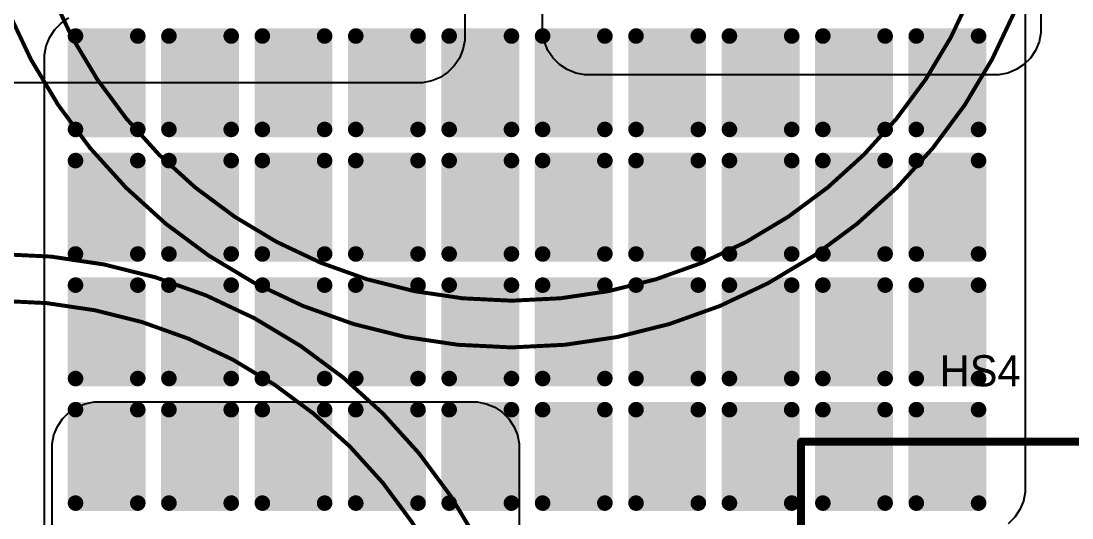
# Model space of a CAD drawing. Header units: millimetres. Extents: x 25 to 183, y 185 to 406.
# Drawn here: x 47.15 to 80.9, y 315.42 to 331.38 of the extents above; entities that cross this region are included whole.
import ezdxf

# ---------------------------------------------------------------- set-up
doc = ezdxf.new("R2010")
doc.units = ezdxf.units.MM
for name, color, linetype in [('BottomLayer', 5, 'Continuous'), ('BottomSolder', 6, 'Continuous'), ('Mechanical13', 56, 'Continuous'), ('TopLayer', 1, 'Continuous'), ('TopOverlay', 2, 'Continuous')]:
    doc.layers.add(name, color=color, linetype=linetype)

# ---------------------------------------------------------------- blocks, each defined once
blk = doc.blocks.new('HEAT_SINK_C40_058_VE_1862')
at = {"layer": 'TopOverlay', "const_width": 0.254}
for points in [[(14.75, 2), (14.75, -56)], [(14.75, -56), (-2.6, -56)]]:
    blk.add_lwpolyline(points, dxfattribs=at)
at = {"layer": 'TopOverlay', "const_width": 0.127}
blk.add_lwpolyline([(14.687, -56, 1), (14.814, -56, 1)], format="xyb", close=True, dxfattribs=at)
blk.add_lwpolyline([(14.687, -56, 1), (14.814, -56, 1)], format="xyb", close=True, dxfattribs=at)
blk = doc.blocks.new('EL_D35_H45_LS10_1873')
at = {"layer": 'Mechanical13', "const_width": 0.127}
for points in [[(22.5, 0, 1), (-12.5, 0, 1)], [(22.5, 0, 1), (-12.5, 0, 1)], [(21, 0, 1), (-11, 0, 1)]]:
    blk.add_lwpolyline(points, format="xyb", close=True, dxfattribs=at)
at = {"layer": 'TopOverlay', "const_width": 0.127}
blk.add_lwpolyline([(22.5, 0, 1), (-12.5, 0, 1)], format="xyb", close=True, dxfattribs=at)
blk = doc.blocks.new('EL_D35_H45_LS10_1953')
at = {"layer": 'Mechanical13', "const_width": 0.127}
for points in [[(22.5, 0, 1), (-12.5, 0, 1)], [(22.5, 0, 1), (-12.5, 0, 1)], [(21, 0, 1), (-11, 0, 1)]]:
    blk.add_lwpolyline(points, format="xyb", close=True, dxfattribs=at)
at = {"layer": 'TopOverlay', "const_width": 0.127}
blk.add_lwpolyline([(22.5, 0, 1), (-12.5, 0, 1)], format="xyb", close=True, dxfattribs=at)

msp = doc.modelspace()

# ---------------------------------------------------------------- linework, layer by layer
at = {"layer": 'BottomLayer'}
for p, q in [((79.4, 349.65), (79.4, 316.4)), ((48.444, 331.315), (48.689, 331.479)), ((48.07, 330.861), (48.235, 331.106)), ((48.235, 331.106), (48.444, 331.315)), ((47.957, 330.588), (48.07, 330.861)), ((47.9, 330.298), (47.957, 330.588)), ((47.9, 330.15), (47.9, 330.298)), ((47.9, 330.03), (47.9, 330.15)), ((47.9, 330.15), (47.9, 330.15)), ((47.9, 330.15), (47.9, 330.15)), ((47.9, 303.9), (47.9, 330.03)), ((79.4, 316.252), (79.342, 315.962)), ((79.4, 316.4), (79.4, 316.4)), ((79.4, 316.4), (79.4, 316.252)), ((79.342, 315.962), (79.229, 315.689)), ((79.229, 315.689), (79.065, 315.444)), ((79.065, 315.444), (78.856, 315.235))]:
    msp.add_line(p, q, dxfattribs=at)
at = {"layer": 'BottomSolder', "const_width": 0.25}
for points in [[(48.775, 330.9, 1), (49.025, 330.9, 1)], [(50.775, 330.9, 1), (51.025, 330.9, 1)], [(51.775, 330.9, 1), (52.025, 330.9, 1)], [(53.775, 330.9, 1), (54.025, 330.9, 1)], [(54.775, 330.9, 1), (55.025, 330.9, 1)], [(56.775, 330.9, 1), (57.025, 330.9, 1)], [(57.775, 330.9, 1), (58.025, 330.9, 1)], [(59.775, 330.9, 1), (60.025, 330.9, 1)], [(60.775, 330.9, 1), (61.025, 330.9, 1)], [(62.775, 330.9, 1), (63.025, 330.9, 1)], [(63.775, 330.9, 1), (64.025, 330.9, 1)], [(65.775, 330.9, 1), (66.025, 330.9, 1)], [(66.775, 330.9, 1), (67.025, 330.9, 1)], [(68.775, 330.9, 1), (69.025, 330.9, 1)], [(69.775, 330.9, 1), (70.025, 330.9, 1)], [(71.775, 330.9, 1), (72.025, 330.9, 1)], [(72.775, 330.9, 1), (73.025, 330.9, 1)], [(74.775, 330.9, 1), (75.025, 330.9, 1)], [(75.775, 330.9, 1), (76.025, 330.9, 1)], [(77.775, 330.9, 1), (78.025, 330.9, 1)], [(48.775, 327.9, 1), (49.025, 327.9, 1)], [(50.775, 327.9, 1), (51.025, 327.9, 1)], [(51.775, 327.9, 1), (52.025, 327.9, 1)], [(53.775, 327.9, 1), (54.025, 327.9, 1)], [(54.775, 327.9, 1), (55.025, 327.9, 1)], [(56.775, 327.9, 1), (57.025, 327.9, 1)], [(57.775, 327.9, 1), (58.025, 327.9, 1)], [(59.775, 327.9, 1), (60.025, 327.9, 1)], [(60.775, 327.9, 1), (61.025, 327.9, 1)], [(62.775, 327.9, 1), (63.025, 327.9, 1)], [(63.775, 327.9, 1), (64.025, 327.9, 1)], [(65.775, 327.9, 1), (66.025, 327.9, 1)], [(66.775, 327.9, 1), (67.025, 327.9, 1)], [(68.775, 327.9, 1), (69.025, 327.9, 1)], [(69.775, 327.9, 1), (70.025, 327.9, 1)], [(71.775, 327.9, 1), (72.025, 327.9, 1)], [(72.775, 327.9, 1), (73.025, 327.9, 1)], [(74.775, 327.9, 1), (75.025, 327.9, 1)], [(75.775, 327.9, 1), (76.025, 327.9, 1)], [(77.775, 327.9, 1), (78.025, 327.9, 1)], [(48.775, 326.9, 1), (49.025, 326.9, 1)], [(50.775, 326.9, 1), (51.025, 326.9, 1)], [(51.775, 326.9, 1), (52.025, 326.9, 1)], [(53.775, 326.9, 1), (54.025, 326.9, 1)], [(54.775, 326.9, 1), (55.025, 326.9, 1)], [(56.775, 326.9, 1), (57.025, 326.9, 1)], [(57.775, 326.9, 1), (58.025, 326.9, 1)], [(59.775, 326.9, 1), (60.025, 326.9, 1)], [(60.775, 326.9, 1), (61.025, 326.9, 1)], [(62.775, 326.9, 1), (63.025, 326.9, 1)], [(63.775, 326.9, 1), (64.025, 326.9, 1)], [(65.775, 326.9, 1), (66.025, 326.9, 1)], [(66.775, 326.9, 1), (67.025, 326.9, 1)], [(68.775, 326.9, 1), (69.025, 326.9, 1)], [(69.775, 326.9, 1), (70.025, 326.9, 1)], [(71.775, 326.9, 1), (72.025, 326.9, 1)], [(72.775, 326.9, 1), (73.025, 326.9, 1)], [(74.775, 326.9, 1), (75.025, 326.9, 1)], [(75.775, 326.9, 1), (76.025, 326.9, 1)], [(77.775, 326.9, 1), (78.025, 326.9, 1)], [(48.775, 323.9, 1), (49.025, 323.9, 1)], [(50.775, 323.9, 1), (51.025, 323.9, 1)], [(51.775, 323.9, 1), (52.025, 323.9, 1)], [(53.775, 323.9, 1), (54.025, 323.9, 1)], [(54.775, 323.9, 1), (55.025, 323.9, 1)], [(56.775, 323.9, 1), (57.025, 323.9, 1)], [(57.775, 323.9, 1), (58.025, 323.9, 1)], [(59.775, 323.9, 1), (60.025, 323.9, 1)], [(60.775, 323.9, 1), (61.025, 323.9, 1)], [(62.775, 323.9, 1), (63.025, 323.9, 1)], [(63.775, 323.9, 1), (64.025, 323.9, 1)], [(65.775, 323.9, 1), (66.025, 323.9, 1)], [(66.775, 323.9, 1), (67.025, 323.9, 1)], [(68.775, 323.9, 1), (69.025, 323.9, 1)], [(69.775, 323.9, 1), (70.025, 323.9, 1)], [(71.775, 323.9, 1), (72.025, 323.9, 1)], [(72.775, 323.9, 1), (73.025, 323.9, 1)], [(74.775, 323.9, 1), (75.025, 323.9, 1)], [(75.775, 323.9, 1), (76.025, 323.9, 1)], [(77.775, 323.9, 1), (78.025, 323.9, 1)], [(48.775, 322.9, 1), (49.025, 322.9, 1)], [(50.775, 322.9, 1), (51.025, 322.9, 1)], [(51.775, 322.9, 1), (52.025, 322.9, 1)], [(53.775, 322.9, 1), (54.025, 322.9, 1)], [(54.775, 322.9, 1), (55.025, 322.9, 1)], [(56.775, 322.9, 1), (57.025, 322.9, 1)], [(57.775, 322.9, 1), (58.025, 322.9, 1)], [(59.775, 322.9, 1), (60.025, 322.9, 1)], [(60.775, 322.9, 1), (61.025, 322.9, 1)], [(62.775, 322.9, 1), (63.025, 322.9, 1)], [(63.775, 322.9, 1), (64.025, 322.9, 1)], [(65.775, 322.9, 1), (66.025, 322.9, 1)], [(66.775, 322.9, 1), (67.025, 322.9, 1)], [(68.775, 322.9, 1), (69.025, 322.9, 1)], [(69.775, 322.9, 1), (70.025, 322.9, 1)], [(71.775, 322.9, 1), (72.025, 322.9, 1)], [(72.775, 322.9, 1), (73.025, 322.9, 1)], [(74.775, 322.9, 1), (75.025, 322.9, 1)], [(75.775, 322.9, 1), (76.025, 322.9, 1)], [(77.775, 322.9, 1), (78.025, 322.9, 1)], [(48.775, 319.9, 1), (49.025, 319.9, 1)], [(50.775, 319.9, 1), (51.025, 319.9, 1)], [(51.775, 319.9, 1), (52.025, 319.9, 1)], [(53.775, 319.9, 1), (54.025, 319.9, 1)], [(54.775, 319.9, 1), (55.025, 319.9, 1)], [(56.775, 319.9, 1), (57.025, 319.9, 1)], [(57.775, 319.9, 1), (58.025, 319.9, 1)], [(59.775, 319.9, 1), (60.025, 319.9, 1)], [(60.775, 319.9, 1), (61.025, 319.9, 1)], [(62.775, 319.9, 1), (63.025, 319.9, 1)], [(63.775, 319.9, 1), (64.025, 319.9, 1)], [(65.775, 319.9, 1), (66.025, 319.9, 1)], [(66.775, 319.9, 1), (67.025, 319.9, 1)], [(68.775, 319.9, 1), (69.025, 319.9, 1)], [(69.775, 319.9, 1), (70.025, 319.9, 1)], [(71.775, 319.9, 1), (72.025, 319.9, 1)], [(72.775, 319.9, 1), (73.025, 319.9, 1)], [(74.775, 319.9, 1), (75.025, 319.9, 1)], [(75.775, 319.9, 1), (76.025, 319.9, 1)], [(77.775, 319.9, 1), (78.025, 319.9, 1)], [(48.775, 318.9, 1), (49.025, 318.9, 1)], [(50.775, 318.9, 1), (51.025, 318.9, 1)], [(51.775, 318.9, 1), (52.025, 318.9, 1)], [(53.775, 318.9, 1), (54.025, 318.9, 1)], [(54.775, 318.9, 1), (55.025, 318.9, 1)], [(56.775, 318.9, 1), (57.025, 318.9, 1)], [(57.775, 318.9, 1), (58.025, 318.9, 1)], [(59.775, 318.9, 1), (60.025, 318.9, 1)], [(60.775, 318.9, 1), (61.025, 318.9, 1)], [(62.775, 318.9, 1), (63.025, 318.9, 1)], [(63.775, 318.9, 1), (64.025, 318.9, 1)], [(65.775, 318.9, 1), (66.025, 318.9, 1)], [(66.775, 318.9, 1), (67.025, 318.9, 1)], [(68.775, 318.9, 1), (69.025, 318.9, 1)], [(69.775, 318.9, 1), (70.025, 318.9, 1)], [(71.775, 318.9, 1), (72.025, 318.9, 1)], [(72.775, 318.9, 1), (73.025, 318.9, 1)], [(74.775, 318.9, 1), (75.025, 318.9, 1)], [(75.775, 318.9, 1), (76.025, 318.9, 1)], [(77.775, 318.9, 1), (78.025, 318.9, 1)], [(48.775, 315.9, 1), (49.025, 315.9, 1)], [(50.775, 315.9, 1), (51.025, 315.9, 1)], [(51.775, 315.9, 1), (52.025, 315.9, 1)], [(53.775, 315.9, 1), (54.025, 315.9, 1)], [(54.775, 315.9, 1), (55.025, 315.9, 1)], [(56.775, 315.9, 1), (57.025, 315.9, 1)], [(57.775, 315.9, 1), (58.025, 315.9, 1)], [(59.775, 315.9, 1), (60.025, 315.9, 1)], [(60.775, 315.9, 1), (61.025, 315.9, 1)], [(62.775, 315.9, 1), (63.025, 315.9, 1)], [(63.775, 315.9, 1), (64.025, 315.9, 1)], [(65.775, 315.9, 1), (66.025, 315.9, 1)], [(66.775, 315.9, 1), (67.025, 315.9, 1)], [(68.775, 315.9, 1), (69.025, 315.9, 1)], [(69.775, 315.9, 1), (70.025, 315.9, 1)], [(71.775, 315.9, 1), (72.025, 315.9, 1)], [(72.775, 315.9, 1), (73.025, 315.9, 1)], [(74.775, 315.9, 1), (75.025, 315.9, 1)], [(75.775, 315.9, 1), (76.025, 315.9, 1)], [(77.775, 315.9, 1), (78.025, 315.9, 1)]]:
    msp.add_lwpolyline(points, format="xyb", close=True, dxfattribs=at)
at = {"layer": 'BottomSolder'}
for points in [[(50.9, 327.65), (50.9, 331.15), (48.9, 327.65), (48.9, 331.15)], [(53.9, 327.65), (53.9, 331.15), (51.9, 327.65), (51.9, 331.15)], [(56.9, 327.65), (56.9, 331.15), (54.9, 327.65), (54.9, 331.15)], [(59.9, 327.65), (59.9, 331.15), (57.9, 327.65), (57.9, 331.15)], [(62.9, 327.65), (62.9, 331.15), (60.9, 327.65), (60.9, 331.15)], [(65.9, 327.65), (65.9, 331.15), (63.9, 327.65), (63.9, 331.15)], [(68.9, 327.65), (68.9, 331.15), (66.9, 327.65), (66.9, 331.15)], [(71.9, 327.65), (71.9, 331.15), (69.9, 327.65), (69.9, 331.15)], [(74.9, 327.65), (74.9, 331.15), (72.9, 327.65), (72.9, 331.15)], [(77.9, 327.65), (77.9, 331.15), (75.9, 327.65), (75.9, 331.15)], [(51.15, 327.9), (51.15, 330.9), (48.65, 327.9), (48.65, 330.9)], [(54.15, 327.9), (54.15, 330.9), (51.65, 327.9), (51.65, 330.9)], [(57.15, 327.9), (57.15, 330.9), (54.65, 327.9), (54.65, 330.9)], [(60.15, 327.9), (60.15, 330.9), (57.65, 327.9), (57.65, 330.9)], [(63.15, 327.9), (63.15, 330.9), (60.65, 327.9), (60.65, 330.9)], [(66.15, 327.9), (66.15, 330.9), (63.65, 327.9), (63.65, 330.9)], [(69.15, 327.9), (69.15, 330.9), (66.65, 327.9), (66.65, 330.9)], [(72.15, 327.9), (72.15, 330.9), (69.65, 327.9), (69.65, 330.9)], [(75.15, 327.9), (75.15, 330.9), (72.65, 327.9), (72.65, 330.9)], [(78.15, 327.9), (78.15, 330.9), (75.65, 327.9), (75.65, 330.9)], [(50.9, 323.65), (50.9, 327.15), (48.9, 323.65), (48.9, 327.15)], [(53.9, 323.65), (53.9, 327.15), (51.9, 323.65), (51.9, 327.15)], [(56.9, 323.65), (56.9, 327.15), (54.9, 323.65), (54.9, 327.15)], [(59.9, 323.65), (59.9, 327.15), (57.9, 323.65), (57.9, 327.15)], [(62.9, 323.65), (62.9, 327.15), (60.9, 323.65), (60.9, 327.15)], [(65.9, 323.65), (65.9, 327.15), (63.9, 323.65), (63.9, 327.15)], [(68.9, 323.65), (68.9, 327.15), (66.9, 323.65), (66.9, 327.15)], [(71.9, 323.65), (71.9, 327.15), (69.9, 323.65), (69.9, 327.15)], [(74.9, 323.65), (74.9, 327.15), (72.9, 323.65), (72.9, 327.15)], [(77.9, 323.65), (77.9, 327.15), (75.9, 323.65), (75.9, 327.15)], [(51.15, 323.9), (51.15, 326.9), (48.65, 323.9), (48.65, 326.9)], [(54.15, 323.9), (54.15, 326.9), (51.65, 323.9), (51.65, 326.9)], [(57.15, 323.9), (57.15, 326.9), (54.65, 323.9), (54.65, 326.9)], [(60.15, 323.9), (60.15, 326.9), (57.65, 323.9), (57.65, 326.9)], [(63.15, 323.9), (63.15, 326.9), (60.65, 323.9), (60.65, 326.9)], [(66.15, 323.9), (66.15, 326.9), (63.65, 323.9), (63.65, 326.9)], [(69.15, 323.9), (69.15, 326.9), (66.65, 323.9), (66.65, 326.9)], [(72.15, 323.9), (72.15, 326.9), (69.65, 323.9), (69.65, 326.9)], [(75.15, 323.9), (75.15, 326.9), (72.65, 323.9), (72.65, 326.9)], [(78.15, 323.9), (78.15, 326.9), (75.65, 323.9), (75.65, 326.9)], [(50.9, 319.65), (50.9, 323.15), (48.9, 319.65), (48.9, 323.15)], [(53.9, 319.65), (53.9, 323.15), (51.9, 319.65), (51.9, 323.15)], [(56.9, 319.65), (56.9, 323.15), (54.9, 319.65), (54.9, 323.15)], [(59.9, 319.65), (59.9, 323.15), (57.9, 319.65), (57.9, 323.15)], [(62.9, 319.65), (62.9, 323.15), (60.9, 319.65), (60.9, 323.15)], [(65.9, 319.65), (65.9, 323.15), (63.9, 319.65), (63.9, 323.15)], [(68.9, 319.65), (68.9, 323.15), (66.9, 319.65), (66.9, 323.15)], [(71.9, 319.65), (71.9, 323.15), (69.9, 319.65), (69.9, 323.15)], [(74.9, 319.65), (74.9, 323.15), (72.9, 319.65), (72.9, 323.15)], [(77.9, 319.65), (77.9, 323.15), (75.9, 319.65), (75.9, 323.15)], [(51.15, 319.9), (51.15, 322.9), (48.65, 319.9), (48.65, 322.9)], [(54.15, 319.9), (54.15, 322.9), (51.65, 319.9), (51.65, 322.9)], [(57.15, 319.9), (57.15, 322.9), (54.65, 319.9), (54.65, 322.9)], [(60.15, 319.9), (60.15, 322.9), (57.65, 319.9), (57.65, 322.9)], [(63.15, 319.9), (63.15, 322.9), (60.65, 319.9), (60.65, 322.9)], [(66.15, 319.9), (66.15, 322.9), (63.65, 319.9), (63.65, 322.9)], [(69.15, 319.9), (69.15, 322.9), (66.65, 319.9), (66.65, 322.9)], [(72.15, 319.9), (72.15, 322.9), (69.65, 319.9), (69.65, 322.9)], [(75.15, 319.9), (75.15, 322.9), (72.65, 319.9), (72.65, 322.9)], [(78.15, 319.9), (78.15, 322.9), (75.65, 319.9), (75.65, 322.9)], [(50.9, 315.65), (50.9, 319.15), (48.9, 315.65), (48.9, 319.15)], [(53.9, 315.65), (53.9, 319.15), (51.9, 315.65), (51.9, 319.15)], [(56.9, 315.65), (56.9, 319.15), (54.9, 315.65), (54.9, 319.15)], [(59.9, 315.65), (59.9, 319.15), (57.9, 315.65), (57.9, 319.15)], [(62.9, 315.65), (62.9, 319.15), (60.9, 315.65), (60.9, 319.15)], [(65.9, 315.65), (65.9, 319.15), (63.9, 315.65), (63.9, 319.15)], [(68.9, 315.65), (68.9, 319.15), (66.9, 315.65), (66.9, 319.15)], [(71.9, 315.65), (71.9, 319.15), (69.9, 315.65), (69.9, 319.15)], [(74.9, 315.65), (74.9, 319.15), (72.9, 315.65), (72.9, 319.15)], [(77.9, 315.65), (77.9, 319.15), (75.9, 315.65), (75.9, 319.15)], [(51.15, 315.9), (51.15, 318.9), (48.65, 315.9), (48.65, 318.9)], [(54.15, 315.9), (54.15, 318.9), (51.65, 315.9), (51.65, 318.9)], [(57.15, 315.9), (57.15, 318.9), (54.65, 315.9), (54.65, 318.9)], [(60.15, 315.9), (60.15, 318.9), (57.65, 315.9), (57.65, 318.9)], [(63.15, 315.9), (63.15, 318.9), (60.65, 315.9), (60.65, 318.9)], [(66.15, 315.9), (66.15, 318.9), (63.65, 315.9), (63.65, 318.9)], [(69.15, 315.9), (69.15, 318.9), (66.65, 315.9), (66.65, 318.9)], [(72.15, 315.9), (72.15, 318.9), (69.65, 315.9), (69.65, 318.9)], [(75.15, 315.9), (75.15, 318.9), (72.65, 315.9), (72.65, 318.9)], [(78.15, 315.9), (78.15, 318.9), (75.65, 315.9), (75.65, 318.9)]]:
    msp.add_solid(points, dxfattribs=at)
at = {"layer": 'TopLayer'}
for p, q in [((61.4, 350.65), (61.4, 330.9)), ((63.9, 331.15), (63.9, 348.15)), ((79.9, 348.15), (79.9, 331.15)), ((63.9, 331.002), (63.9, 331.15)), ((63.9, 331.15), (63.9, 331.15)), ((79.9, 331.15), (79.9, 331.002)), ((61.4, 330.752), (61.342, 330.462)), ((61.4, 330.9), (61.4, 330.9)), ((61.4, 330.9), (61.4, 330.752)), ((63.958, 330.712), (63.9, 331.002)), ((79.9, 331.002), (79.842, 330.712)), ((61.342, 330.462), (61.229, 330.189)), ((64.071, 330.439), (63.958, 330.712)), ((64.235, 330.194), (64.071, 330.439)), ((79.729, 330.439), (79.565, 330.194)), ((79.842, 330.712), (79.729, 330.439)), ((61.229, 330.189), (61.065, 329.944)), ((64.444, 329.985), (64.235, 330.194)), ((79.565, 330.194), (79.356, 329.985)), ((61.065, 329.944), (60.856, 329.735)), ((64.689, 329.821), (64.444, 329.985)), ((64.962, 329.708), (64.689, 329.821)), ((79.111, 329.821), (78.838, 329.708)), ((79.356, 329.985), (79.111, 329.821)), ((60.338, 329.458), (60.048, 329.4)), ((60.611, 329.571), (60.338, 329.458)), ((60.856, 329.735), (60.611, 329.571)), ((65.252, 329.65), (64.962, 329.708)), ((65.4, 329.65), (65.252, 329.65)), ((78.4, 329.65), (65.4, 329.65)), ((78.548, 329.65), (78.4, 329.65)), ((78.4, 329.65), (78.4, 329.65)), ((78.4, 329.65), (78.4, 329.65)), ((78.838, 329.708), (78.548, 329.65)), ((59.9, 329.4), (46.9, 329.4)), ((60.048, 329.4), (59.9, 329.4)), ((48.694, 318.815), (48.939, 318.979)), ((48.939, 318.979), (49.212, 319.092)), ((49.212, 319.092), (49.502, 319.15)), ((49.502, 319.15), (49.65, 319.15)), ((49.65, 319.15), (61.65, 319.15)), ((49.65, 319.15), (49.65, 319.15)), ((61.65, 319.15), (61.798, 319.15)), ((61.798, 319.15), (62.088, 319.092)), ((62.088, 319.092), (62.361, 318.979)), ((62.361, 318.979), (62.606, 318.815)), ((48.321, 318.361), (48.485, 318.606)), ((48.485, 318.606), (48.694, 318.815)), ((62.606, 318.815), (62.815, 318.606)), ((62.815, 318.606), (62.979, 318.361)), ((48.208, 318.088), (48.321, 318.361)), ((62.979, 318.361), (63.092, 318.088)), ((48.15, 317.798), (48.208, 318.088)), ((63.092, 318.088), (63.15, 317.798)), ((48.15, 317.65), (48.15, 317.798)), ((48.15, 299.4), (48.15, 317.65)), ((63.15, 317.798), (63.15, 317.65)), ((63.15, 317.65), (63.15, 317.65)), ((63.15, 317.65), (63.15, 317.65)), ((63.15, 317.65), (63.15, 299.4))]:
    msp.add_line(p, q, dxfattribs=at)

# ---------------------------------------------------------------- block references
for name, p, rotation in [('EL_D35_H45_LS10_1953', (57.9, 338.4), 360), ('EL_D35_H45_LS10_1873', (41.4, 306.4), 360), ('HEAT_SINK_C40_058_VE_1862', (86.95, 261.875), 180)]:
    msp.add_blockref(name, p, dxfattribs=dict(rotation=rotation))

# ---------------------------------------------------------------- texts
at = {"layer": 'TopOverlay'}
msp.add_text('HS4', height=1, dxfattribs=at).set_placement((76.65, 319.65))

doc.saveas('drawing.dxf')
